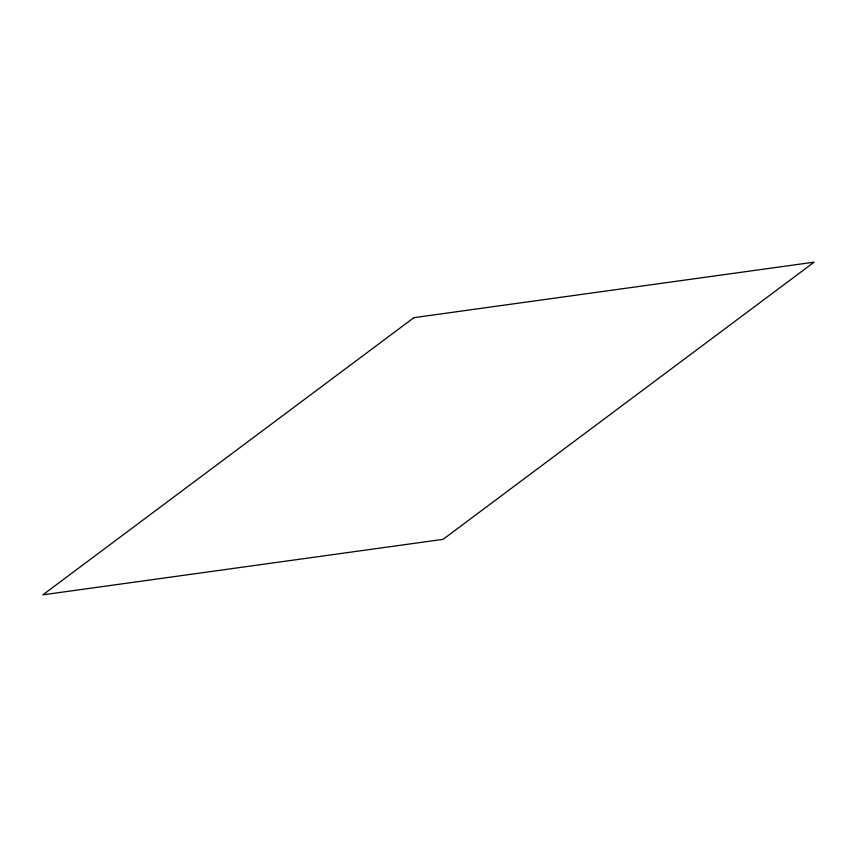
<?xml version="1.0" encoding="UTF-8"?>
<svg xmlns="http://www.w3.org/2000/svg" width="857" height="857" viewBox="0 0 857 857"><rect width="100%" height="100%" fill="white"/><g stroke="black" fill="none" stroke-linecap="round" stroke-linejoin="round"><path stroke-width="1.29" d="M413.92 317.658L42.85 594.844L443.08 539.342L814.15 262.156L413.92 317.658"/></g></svg>
